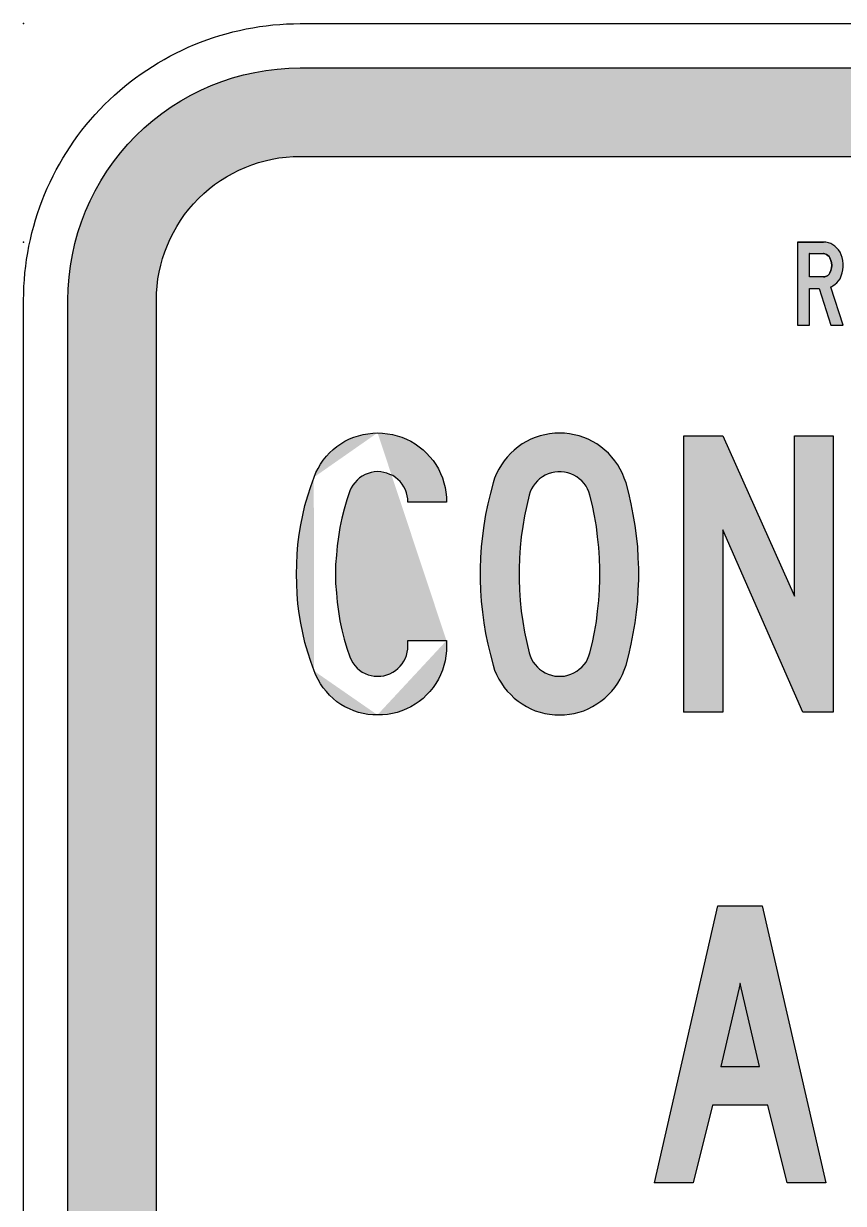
# Model space of a CAD drawing. Extents: x 210.3 to 295.3, y 156.1 to 238.5.
# Drawn here: x 210.32 to 239.95, y 195.82 to 238.47 of the extents above; entities that cross this region are included whole.
import ezdxf

# ---------------------------------------------------------------- set-up
doc = ezdxf.new("R2010")
doc.units = 0
doc.header["$MEASUREMENT"] = 0
doc.linetypes.add('CENTERX2', pattern=[101.6, 63.5, -12.7, 12.7, -12.7])
doc.layers.get('0').update_dxf_attribs({"linetype": 'CONTINUOUS'})
doc.layers.get('DEFPOINTS').update_dxf_attribs({"linetype": 'CONTINUOUS'})
for name, color, linetype in [('L35', 3, 'CONTINUOUS'), ('T25', 1, 'CONTINUOUS'), ('TBLK25', 1, 'CONTINUOUS')]:
    doc.layers.add(name, color=color, linetype=linetype)

msp = doc.modelspace()

# ---------------------------------------------------------------- hatches: boundary and pattern name
at = {"layer": 'TBLK25', "linetype": 'CENTERX2'}
h = msp.add_hatch(color=256, dxfattribs=at)
edge = h.paths.add_edge_path()
edge.add_line((220.316, 236.871), (285.316, 236.871))
edge.add_arc((285.316, 228.471), 8.4, 0, 90, ccw=False)
edge.add_line((293.716, 228.471), (293.716, 173.571))
edge.add_arc((285.316, 173.571), 8.4, -90, 0, ccw=False)
edge.add_line((285.316, 165.171), (220.316, 165.171))
edge.add_arc((220.316, 173.571), 8.4, 180, 270, ccw=False)
edge.add_line((211.916, 173.571), (211.916, 228.471))
edge.add_arc((220.316, 228.471), 8.4, 90, 180, ccw=False)
edge = h.paths.add_edge_path(flags=16)
edge.add_line((290.516, 183.221), (290.516, 173.571))
edge.add_arc((285.316, 173.571), 5.2, -90, 0, ccw=False)
edge.add_line((285.316, 168.371), (220.316, 168.371))
edge.add_arc((220.316, 173.571), 5.2, 180, 270, ccw=False)
edge.add_line((215.116, 173.571), (215.116, 183.221))
edge.add_line((215.116, 183.221), (290.516, 183.221))
edge = h.paths.add_edge_path(flags=16)
edge.add_line((215.116, 186.421), (290.516, 186.421))
edge.add_line((290.516, 186.421), (290.516, 228.471))
edge.add_arc((285.316, 228.471), 5.2, 0, 90)
edge.add_line((285.316, 233.671), (220.316, 233.671))
edge.add_arc((220.316, 228.471), 5.2, 90, 180)
edge.add_line((215.116, 228.471), (215.116, 186.421))
h = msp.add_hatch(color=256, dxfattribs=at)
h.paths.add_polyline_path([(239.719, 229.104), (239.774, 229.176), (239.828, 229.249), (239.873, 229.358), (239.91, 229.458), (239.928, 229.567), (239.946, 229.676), (239.946, 229.785), (239.928, 229.903), (239.91, 230.012), (239.873, 230.112), (239.828, 230.211), (239.774, 230.293), (239.719, 230.357), (239.646, 230.42), (239.574, 230.475), (239.492, 230.52), (239.41, 230.547), (239.32, 230.566), (239.229, 230.575), (239.22, 230.575), (238.294, 230.575), (238.294, 227.569), (238.72, 227.569), (238.72, 228.895), (239.074, 228.895), (239.492, 227.569), (239.946, 227.569), (239.492, 228.949), (239.574, 228.995), (239.656, 229.049)])
h.paths.add_polyline_path([(238.72, 229.313), (238.72, 230.157), (239.256, 230.157), (239.338, 230.13), (239.392, 230.093), (239.438, 230.057), (239.465, 230.003), (239.501, 229.912), (239.519, 229.83), (239.528, 229.73), (239.519, 229.639), (239.501, 229.549), (239.465, 229.467), (239.438, 229.412), (239.392, 229.367), (239.338, 229.34), (239.256, 229.313)], flags=16)
h.paths.add_polyline_path([(241.68, 227.76), (241.744, 227.824), (241.798, 227.905), (241.844, 227.996), (241.88, 228.087), (241.935, 228.296), (241.98, 228.514), (242.007, 228.741), (242.016, 228.958), (242.016, 229.185), (242.007, 229.403), (241.98, 229.63), (241.935, 229.848), (241.88, 230.066), (241.844, 230.157), (241.798, 230.239), (241.744, 230.32), (241.68, 230.393), (241.608, 230.448), (241.526, 230.502), (241.444, 230.547), (241.353, 230.575), (241.254, 230.593), (241.163, 230.602), (241.063, 230.593), (240.972, 230.575), (240.881, 230.547), (240.791, 230.502), (240.709, 230.448), (240.636, 230.393), (240.573, 230.32), (240.518, 230.239), (240.473, 230.157), (240.436, 230.066), (240.382, 229.848), (240.346, 229.63), (240.318, 229.403), (240.3, 229.185), (240.3, 228.958), (240.318, 228.741), (240.346, 228.514), (240.382, 228.296), (240.436, 228.087), (240.473, 227.996), (240.518, 227.905), (240.573, 227.824), (240.636, 227.76), (240.709, 227.696), (240.791, 227.642), (240.881, 227.597), (240.972, 227.569), (241.063, 227.551), (241.163, 227.542), (241.254, 227.551), (241.353, 227.569), (241.444, 227.597), (241.526, 227.642), (241.608, 227.696)])
h.paths.add_polyline_path([(241.126, 227.969), (241.054, 227.978), (240.99, 228.005), (240.936, 228.041), (240.89, 228.096), (240.854, 228.15), (240.827, 228.214), (240.781, 228.432), (240.745, 228.641), (240.727, 228.859), (240.718, 229.077), (240.727, 229.285), (240.745, 229.503), (240.781, 229.721), (240.827, 229.93), (240.854, 229.994), (240.89, 230.048), (240.936, 230.103), (240.99, 230.139), (241.054, 230.166), (241.126, 230.184), (241.19, 230.184), (241.263, 230.166), (241.326, 230.139), (241.381, 230.103), (241.426, 230.048), (241.462, 229.994), (241.49, 229.93), (241.535, 229.721), (241.571, 229.503), (241.59, 229.285), (241.599, 229.077), (241.59, 228.859), (241.571, 228.641), (241.535, 228.432), (241.49, 228.214), (241.462, 228.15), (241.426, 228.096), (241.381, 228.041), (241.326, 228.005), (241.263, 227.978), (241.19, 227.969)], flags=16)
h.paths.add_polyline_path([(243.533, 230.575), (243.051, 230.575), (242.361, 227.569), (242.788, 227.569), (242.997, 228.414), (243.596, 228.414), (243.805, 227.569), (244.223, 227.569)])
h.paths.add_polyline_path([(243.088, 228.831), (243.297, 229.73), (243.505, 228.831), (243.496, 228.831)], flags=16)
h.paths.add_polyline_path([(246.32, 228.486), (246.356, 228.686), (246.375, 228.877), (246.384, 229.077), (246.375, 229.267), (246.356, 229.467), (246.32, 229.658), (246.275, 229.848), (246.22, 230.03), (246.184, 230.121), (246.138, 230.211), (246.075, 230.293), (246.011, 230.366), (245.93, 230.42), (245.848, 230.475), (245.757, 230.52), (245.666, 230.547), (245.566, 230.566), (245.476, 230.575), (244.722, 230.575), (244.722, 227.569), (245.476, 227.569), (245.566, 227.578), (245.666, 227.597), (245.757, 227.624), (245.848, 227.669), (245.93, 227.724), (246.011, 227.787), (246.075, 227.86), (246.138, 227.932), (246.184, 228.023), (246.22, 228.114), (246.275, 228.296)])
h.paths.add_polyline_path([(245.14, 230.157), (245.476, 230.157), (245.539, 230.148), (245.603, 230.13), (245.666, 230.093), (245.721, 230.057), (245.766, 230.003), (245.803, 229.948), (245.83, 229.885), (245.875, 229.703), (245.911, 229.53), (245.93, 229.349), (245.948, 229.167), (245.948, 228.986), (245.93, 228.804), (245.911, 228.623), (245.875, 228.441), (245.83, 228.259), (245.803, 228.196), (245.766, 228.141), (245.721, 228.087), (245.666, 228.051), (245.603, 228.014), (245.539, 227.996), (245.476, 227.996), (245.14, 227.996)], flags=16)
h = msp.add_hatch(color=256, dxfattribs=at)
h.paths.add_polyline_path([(223.294, 213.478), (223.112, 213.478), (222.94, 213.478), (222.758, 213.496), (222.586, 213.532), (222.422, 213.568), (222.25, 213.632), (222.095, 213.696), (221.932, 213.777), (221.787, 213.859), (221.642, 213.959), (221.505, 214.077), (221.378, 214.195), (221.26, 214.322), (221.142, 214.458), (221.051, 214.604), (220.961, 214.758), (220.879, 214.912), (220.815, 215.076), (220.697, 215.412), (220.588, 215.748), (220.488, 216.093), (220.407, 216.447), (220.343, 216.792), (220.28, 217.146), (220.234, 217.5), (220.207, 217.863), (220.189, 218.217), (220.18, 218.571), (220.189, 218.935), (220.207, 219.289), (220.234, 219.643), (220.28, 219.997), (220.343, 220.351), (220.407, 220.705), (220.488, 221.05), (220.588, 221.395), (220.697, 221.74), (220.815, 222.076), (220.879, 222.24), (220.961, 222.394), (221.051, 222.548), (221.142, 222.684), (221.26, 222.83), (221.378, 222.957), (221.505, 223.075), (221.642, 223.184), (221.787, 223.284), (221.932, 223.374), (222.095, 223.456), (222.25, 223.52), (222.422, 223.574), (222.586, 223.62), (222.758, 223.647), (222.94, 223.665), (223.112, 223.674), (223.294, 223.665), (223.467, 223.647), (223.648, 223.62), (223.821, 223.574), (223.984, 223.52), (224.157, 223.447), (224.311, 223.374), (224.465, 223.284), (224.611, 223.175), (224.756, 223.066), (224.883, 222.948), (225.001, 222.812), (225.119, 222.675), (225.219, 222.53), (225.31, 222.376), (225.391, 222.212), (225.455, 222.049), (225.509, 221.876), (225.555, 221.704), (225.582, 221.531), (225.6, 221.35), (225.609, 221.177), (224.211, 221.177), (224.202, 221.286), (224.184, 221.404), (224.157, 221.513), (224.12, 221.622), (224.066, 221.722), (224.002, 221.822), (223.93, 221.913), (223.848, 221.994), (223.757, 222.067), (223.666, 222.131), (223.557, 222.176), (223.448, 222.221), (223.339, 222.249), (223.23, 222.267), (223.112, 222.276), (222.994, 222.267), (222.876, 222.249), (222.767, 222.212), (222.658, 222.167), (222.549, 222.112), (222.459, 222.049), (222.368, 221.967), (222.286, 221.876), (222.214, 221.786), (222.159, 221.686), (222.114, 221.577), (222.005, 221.25), (221.905, 220.923), (221.823, 220.596), (221.75, 220.26), (221.696, 219.924), (221.651, 219.588), (221.623, 219.252), (221.596, 218.916), (221.596, 218.571), (221.596, 218.235), (221.623, 217.89), (221.651, 217.554), (221.696, 217.218), (221.75, 216.883), (221.823, 216.556), (221.905, 216.22), (222.005, 215.893), (222.114, 215.575), (222.159, 215.466), (222.214, 215.366), (222.286, 215.266), (222.368, 215.176), (222.459, 215.103), (222.549, 215.03), (222.658, 214.976), (222.767, 214.93), (222.876, 214.903), (222.994, 214.876), (223.112, 214.876), (223.23, 214.876), (223.339, 214.894), (223.448, 214.93), (223.557, 214.967), (223.666, 215.021), (223.757, 215.085), (223.848, 215.157), (223.93, 215.239), (224.002, 215.33), (224.066, 215.421), (224.12, 215.53), (224.157, 215.63), (224.184, 215.748), (224.202, 215.857), (224.211, 215.975), (224.211, 216.174), (225.609, 216.174), (225.609, 215.975), (225.6, 215.975), (225.609, 215.975), (225.6, 215.793), (225.582, 215.62), (225.555, 215.439), (225.509, 215.266), (225.455, 215.094), (225.391, 214.93), (225.31, 214.776), (225.219, 214.622), (225.119, 214.476), (225.001, 214.331), (224.883, 214.204), (224.756, 214.077), (224.611, 213.968), (224.465, 213.868), (224.311, 213.777), (224.157, 213.696), (223.984, 213.632), (223.821, 213.568), (223.648, 213.532), (223.467, 213.496)])
edge = h.paths.add_edge_path(flags=16)
edge.add_line((225.609, 216.174), (225.6, 216.174))
edge.add_line((223.112, 223.674), (223.103, 223.674))
edge.add_line((220.815, 222.076), (220.806, 222.076))
edge.add_line((220.815, 215.076), (220.806, 215.076))
edge.add_line((223.112, 213.478), (223.103, 213.478))
h = msp.add_hatch(color=256, dxfattribs=at)
h.paths.add_polyline_path([(232.092, 215.275), (232.192, 215.657), (232.283, 216.038), (232.356, 216.419), (232.428, 216.81), (232.474, 217.2), (232.519, 217.591), (232.537, 217.981), (232.555, 218.381), (232.555, 218.771), (232.537, 219.162), (232.519, 219.552), (232.474, 219.951), (232.428, 220.333), (232.356, 220.723), (232.283, 221.114), (232.192, 221.495), (232.092, 221.876), (232.029, 222.04), (231.965, 222.203), (231.883, 222.367), (231.793, 222.521), (231.693, 222.666), (231.575, 222.802), (231.457, 222.939), (231.33, 223.057), (231.184, 223.166), (231.039, 223.275), (230.885, 223.365), (230.73, 223.447), (230.567, 223.511), (230.394, 223.565), (230.222, 223.611), (230.049, 223.647), (229.868, 223.665), (229.686, 223.665), (229.514, 223.665), (229.332, 223.647), (229.159, 223.611), (228.987, 223.565), (228.814, 223.511), (228.651, 223.447), (228.497, 223.365), (228.342, 223.275), (228.188, 223.166), (228.052, 223.057), (227.925, 222.939), (227.798, 222.802), (227.689, 222.666), (227.589, 222.521), (227.498, 222.367), (227.416, 222.203), (227.344, 222.04), (227.289, 221.876), (227.189, 221.495), (227.098, 221.114), (227.017, 220.723), (226.953, 220.333), (226.908, 219.951), (226.862, 219.552), (226.835, 219.162), (226.826, 218.771), (226.826, 218.381), (226.835, 217.981), (226.862, 217.591), (226.908, 217.2), (226.953, 216.81), (227.017, 216.419), (227.098, 216.038), (227.189, 215.657), (227.289, 215.275), (227.344, 215.103), (227.416, 214.939), (227.498, 214.776), (227.589, 214.631), (227.689, 214.476), (227.798, 214.34), (227.925, 214.213), (228.052, 214.086), (228.188, 213.977), (228.342, 213.877), (228.497, 213.786), (228.651, 213.705), (228.814, 213.632), (228.987, 213.578), (229.159, 213.532), (229.332, 213.505), (229.514, 213.487), (229.686, 213.478), (229.868, 213.487), (230.049, 213.505), (230.222, 213.532), (230.394, 213.578), (230.567, 213.632), (230.73, 213.705), (230.885, 213.786), (231.039, 213.877), (231.184, 213.977), (231.33, 214.086), (231.457, 214.213), (231.575, 214.34), (231.693, 214.476), (231.793, 214.631), (231.883, 214.776), (231.965, 214.939), (232.029, 215.103)])
h.paths.add_polyline_path([(230.785, 215.72), (230.876, 216.102), (230.957, 216.474), (231.021, 216.855), (231.066, 217.237), (231.112, 217.618), (231.13, 217.999), (231.148, 218.381), (231.148, 218.762), (231.13, 219.152), (231.112, 219.534), (231.066, 219.915), (231.021, 220.296), (230.957, 220.678), (230.876, 221.05), (230.785, 221.422), (230.748, 221.54), (230.703, 221.649), (230.649, 221.749), (230.576, 221.849), (230.494, 221.94), (230.403, 222.013), (230.313, 222.085), (230.204, 222.149), (230.095, 222.194), (229.986, 222.23), (229.868, 222.258), (229.75, 222.267), (229.632, 222.267), (229.514, 222.258), (229.396, 222.23), (229.278, 222.194), (229.169, 222.149), (229.069, 222.085), (228.969, 222.013), (228.887, 221.94), (228.805, 221.849), (228.733, 221.749), (228.678, 221.649), (228.624, 221.54), (228.587, 221.422), (228.506, 221.05), (228.424, 220.678), (228.36, 220.296), (228.306, 219.915), (228.27, 219.534), (228.242, 219.152), (228.233, 218.762), (228.233, 218.381), (228.242, 217.999), (228.27, 217.618), (228.306, 217.237), (228.36, 216.855), (228.424, 216.474), (228.506, 216.102), (228.587, 215.72), (228.624, 215.611), (228.678, 215.502), (228.733, 215.393), (228.805, 215.303), (228.887, 215.212), (228.969, 215.13), (229.069, 215.057), (229.169, 215.003), (229.278, 214.949), (229.396, 214.912), (229.514, 214.885), (229.632, 214.876), (229.75, 214.876), (229.868, 214.885), (229.986, 214.912), (230.095, 214.949), (230.204, 215.003), (230.313, 215.057), (230.403, 215.13), (230.494, 215.212), (230.576, 215.303), (230.649, 215.393), (230.703, 215.502), (230.748, 215.611)], flags=16)
msp.add_hatch(color=256, dxfattribs=at).paths.add_polyline_path([(234.181, 213.578), (234.181, 223.574), (235.588, 223.574), (238.185, 217.772), (238.185, 223.574), (239.583, 223.574), (239.583, 213.578), (238.484, 213.578), (235.588, 220.169), (235.588, 213.578)])
h = msp.add_hatch(color=256, dxfattribs=at)
h.paths.add_polyline_path([(235.515, 200.775), (236.914, 200.775), (236.214, 203.771)], flags=16)
h.paths.add_polyline_path([(233.118, 196.571), (235.415, 206.577), (237.013, 206.577), (239.311, 196.571), (237.912, 196.571), (237.213, 199.377), (235.216, 199.377), (234.516, 196.571)])
edge = h.paths.add_edge_path(flags=16)
edge.add_line((236.214, 203.771), (236.205, 203.771))
edge.add_line((235.515, 200.775), (235.506, 200.775))
edge.add_line((236.914, 200.775), (236.904, 200.775))

# ---------------------------------------------------------------- linework, layer by layer
at = {"color": 3}
for p, q in [((238.294, 230.575), (238.294, 227.569)), ((238.294, 230.575), (239.229, 230.575)), ((239.229, 230.575), (239.22, 230.575)), ((239.229, 230.575), (239.22, 230.575)), ((239.32, 230.566), (239.229, 230.575)), ((239.41, 230.547), (239.32, 230.566)), ((239.492, 230.52), (239.41, 230.547)), ((239.574, 230.475), (239.492, 230.52)), ((239.646, 230.42), (239.574, 230.475)), ((239.719, 230.357), (239.646, 230.42)), ((239.774, 230.293), (239.719, 230.357)), ((238.72, 230.157), (238.711, 230.157)), ((238.72, 230.157), (239.229, 230.157)), ((238.72, 229.313), (238.72, 230.157)), ((239.229, 230.157), (239.22, 230.157)), ((239.229, 230.157), (239.22, 230.157)), ((239.283, 230.148), (239.229, 230.157)), ((239.338, 230.13), (239.283, 230.148)), ((239.392, 230.093), (239.338, 230.13)), ((239.438, 230.057), (239.392, 230.093)), ((239.465, 230.003), (239.438, 230.057)), ((239.465, 230.003), (239.456, 230.003)), ((239.501, 229.912), (239.465, 230.003)), ((239.519, 229.83), (239.501, 229.912)), ((239.828, 230.211), (239.774, 230.293)), ((239.828, 230.211), (239.819, 230.211)), ((239.873, 230.112), (239.828, 230.211)), ((239.91, 230.012), (239.873, 230.112)), ((239.928, 229.903), (239.91, 230.012)), ((239.946, 229.785), (239.928, 229.903)), ((239.438, 229.412), (239.465, 229.467)), ((239.465, 229.467), (239.456, 229.467)), ((239.465, 229.467), (239.501, 229.549)), ((239.501, 229.549), (239.519, 229.639)), ((239.528, 229.73), (239.519, 229.83)), ((239.519, 229.639), (239.528, 229.73)), ((239.873, 229.358), (239.91, 229.458)), ((239.91, 229.458), (239.928, 229.567)), ((239.928, 229.567), (239.946, 229.676)), ((239.946, 229.676), (239.946, 229.785)), ((239.229, 229.313), (238.72, 229.313)), ((239.229, 229.313), (239.283, 229.322)), ((239.283, 229.322), (239.338, 229.34)), ((239.338, 229.34), (239.392, 229.367)), ((239.392, 229.367), (239.438, 229.412)), ((239.574, 228.995), (239.656, 229.049)), ((239.656, 229.049), (239.719, 229.104)), ((239.719, 229.104), (239.774, 229.176)), ((239.774, 229.176), (239.828, 229.249)), ((239.828, 229.249), (239.819, 229.249)), ((239.828, 229.249), (239.873, 229.358)), ((238.72, 227.569), (238.72, 228.895)), ((238.72, 228.895), (239.074, 228.895)), ((239.074, 228.895), (239.492, 227.569)), ((239.492, 228.949), (239.483, 228.949)), ((239.492, 228.949), (239.574, 228.995)), ((239.946, 227.569), (239.492, 228.949)), ((238.294, 227.569), (238.72, 227.569)), ((239.492, 227.569), (239.946, 227.569)), ((223.112, 223.674), (223.103, 223.674)), ((220.815, 222.076), (220.806, 222.076)), ((225.609, 216.174), (225.6, 216.174)), ((220.815, 215.076), (220.806, 215.076)), ((223.112, 213.478), (223.103, 213.478)), ((236.214, 203.771), (236.205, 203.771)), ((235.515, 200.775), (235.506, 200.775)), ((236.914, 200.775), (236.904, 200.775))]:
    msp.add_line(p, q, dxfattribs=at)
for points in [[(223.294, 213.478), (223.112, 213.478), (222.94, 213.478), (222.758, 213.496), (222.586, 213.532), (222.422, 213.568), (222.25, 213.632), (222.095, 213.696), (221.932, 213.777), (221.787, 213.859), (221.642, 213.959), (221.505, 214.077), (221.378, 214.195), (221.26, 214.322), (221.142, 214.458), (221.051, 214.604), (220.961, 214.758), (220.879, 214.912), (220.815, 215.076), (220.697, 215.412), (220.588, 215.748), (220.488, 216.093), (220.407, 216.447), (220.343, 216.792), (220.28, 217.146), (220.234, 217.5), (220.207, 217.863), (220.189, 218.217), (220.18, 218.571), (220.189, 218.935), (220.207, 219.289), (220.234, 219.643), (220.28, 219.997), (220.343, 220.351), (220.407, 220.705), (220.488, 221.05), (220.588, 221.395), (220.697, 221.74), (220.815, 222.076), (220.879, 222.24), (220.961, 222.394), (221.051, 222.548), (221.142, 222.684), (221.26, 222.83), (221.378, 222.957), (221.505, 223.075), (221.642, 223.184), (221.787, 223.284), (221.932, 223.374), (222.095, 223.456), (222.25, 223.52), (222.422, 223.574), (222.586, 223.62), (222.758, 223.647), (222.94, 223.665), (223.112, 223.674), (223.294, 223.665), (223.467, 223.647), (223.648, 223.62), (223.821, 223.574), (223.984, 223.52), (224.157, 223.447), (224.311, 223.374), (224.465, 223.284), (224.611, 223.175), (224.756, 223.066), (224.883, 222.948), (225.001, 222.812), (225.119, 222.675), (225.219, 222.53), (225.31, 222.376), (225.391, 222.212), (225.455, 222.049), (225.509, 221.876), (225.555, 221.704), (225.582, 221.531), (225.6, 221.35), (225.609, 221.177), (224.211, 221.177), (224.202, 221.286), (224.184, 221.404), (224.157, 221.513), (224.12, 221.622), (224.066, 221.722), (224.002, 221.822), (223.93, 221.913), (223.848, 221.994), (223.757, 222.067), (223.666, 222.131), (223.557, 222.176), (223.448, 222.221), (223.339, 222.249), (223.23, 222.267), (223.112, 222.276), (222.994, 222.267), (222.876, 222.249), (222.767, 222.212), (222.658, 222.167), (222.549, 222.112), (222.459, 222.049), (222.368, 221.967), (222.286, 221.876), (222.214, 221.786), (222.159, 221.686), (222.114, 221.577), (222.005, 221.25), (221.905, 220.923), (221.823, 220.596), (221.75, 220.26), (221.696, 219.924), (221.651, 219.588), (221.623, 219.252), (221.596, 218.916), (221.596, 218.571), (221.596, 218.235), (221.623, 217.89), (221.651, 217.554), (221.696, 217.218), (221.75, 216.883), (221.823, 216.556), (221.905, 216.22), (222.005, 215.893), (222.114, 215.575), (222.159, 215.466), (222.214, 215.366), (222.286, 215.266), (222.368, 215.176), (222.459, 215.103), (222.549, 215.03), (222.658, 214.976), (222.767, 214.93), (222.876, 214.903), (222.994, 214.876), (223.112, 214.876), (223.23, 214.876), (223.339, 214.894), (223.448, 214.93), (223.557, 214.967), (223.666, 215.021), (223.757, 215.085), (223.848, 215.157), (223.93, 215.239), (224.002, 215.33), (224.066, 215.421), (224.12, 215.53), (224.157, 215.63), (224.184, 215.748), (224.202, 215.857), (224.211, 215.975), (224.211, 216.174), (225.609, 216.174), (225.609, 215.975), (225.6, 215.975), (225.609, 215.975), (225.6, 215.793), (225.582, 215.62), (225.555, 215.439), (225.509, 215.266), (225.455, 215.094), (225.391, 214.93), (225.31, 214.776), (225.219, 214.622), (225.119, 214.476), (225.001, 214.331), (224.883, 214.204), (224.756, 214.077), (224.611, 213.968), (224.465, 213.868), (224.311, 213.777), (224.157, 213.696), (223.984, 213.632), (223.821, 213.568), (223.648, 213.532), (223.467, 213.496)], [(235.515, 200.775), (236.914, 200.775), (236.214, 203.771)]]:
    msp.add_lwpolyline(points, close=True, dxfattribs=at)
for points in [[(232.083, 215.275), (232.092, 215.275), (232.192, 215.657), (232.283, 216.038), (232.356, 216.419), (232.428, 216.81), (232.474, 217.2), (232.519, 217.591), (232.537, 217.981), (232.555, 218.381), (232.555, 218.771), (232.537, 219.162), (232.519, 219.552), (232.474, 219.951), (232.428, 220.333), (232.356, 220.723), (232.283, 221.114), (232.192, 221.495), (232.092, 221.876), (232.029, 222.04), (231.965, 222.203), (231.883, 222.367), (231.793, 222.521), (231.693, 222.666), (231.575, 222.802), (231.457, 222.939), (231.33, 223.057), (231.184, 223.166), (231.039, 223.275), (230.885, 223.365), (230.73, 223.447), (230.567, 223.511), (230.394, 223.565), (230.222, 223.611), (230.049, 223.647), (229.868, 223.665), (229.686, 223.665), (229.514, 223.665), (229.332, 223.647), (229.159, 223.611), (228.987, 223.565), (228.814, 223.511), (228.651, 223.447), (228.497, 223.365), (228.342, 223.275), (228.188, 223.166), (228.052, 223.057), (227.925, 222.939), (227.798, 222.802), (227.689, 222.666), (227.589, 222.521), (227.498, 222.367), (227.416, 222.203), (227.344, 222.04), (227.289, 221.876), (227.189, 221.495), (227.098, 221.114), (227.017, 220.723), (226.953, 220.333), (226.908, 219.951), (226.862, 219.552), (226.835, 219.162), (226.826, 218.771), (226.826, 218.381), (226.835, 217.981), (226.862, 217.591), (226.908, 217.2), (226.953, 216.81), (227.017, 216.419), (227.098, 216.038), (227.189, 215.657), (227.289, 215.275), (227.344, 215.103), (227.416, 214.939), (227.498, 214.776), (227.589, 214.631), (227.689, 214.476), (227.798, 214.34), (227.925, 214.213), (228.052, 214.086), (228.188, 213.977), (228.342, 213.877), (228.497, 213.786), (228.651, 213.705), (228.814, 213.632), (228.987, 213.578), (229.159, 213.532), (229.332, 213.505), (229.514, 213.487), (229.686, 213.478), (229.868, 213.487), (230.049, 213.505), (230.222, 213.532), (230.394, 213.578), (230.567, 213.632), (230.73, 213.705), (230.885, 213.786), (231.039, 213.877), (231.184, 213.977), (231.33, 214.086), (231.457, 214.213), (231.575, 214.34), (231.693, 214.476), (231.793, 214.631), (231.883, 214.776), (231.965, 214.939), (232.029, 215.103), (232.092, 215.275)], [(234.181, 213.578), (234.181, 223.574), (235.588, 223.574), (238.185, 217.772), (238.185, 223.574), (239.583, 223.574), (239.583, 213.578), (238.484, 213.578), (235.588, 220.169), (235.588, 213.578), (234.181, 213.578), (234.171, 213.578)], [(230.776, 215.72), (230.785, 215.72), (230.876, 216.102), (230.957, 216.474), (231.021, 216.855), (231.066, 217.237), (231.112, 217.618), (231.13, 217.999), (231.148, 218.381), (231.148, 218.762), (231.13, 219.152), (231.112, 219.534), (231.066, 219.915), (231.021, 220.296), (230.957, 220.678), (230.876, 221.05), (230.785, 221.422), (230.748, 221.54), (230.703, 221.649), (230.649, 221.749), (230.576, 221.849), (230.494, 221.94), (230.403, 222.013), (230.313, 222.085), (230.204, 222.149), (230.095, 222.194), (229.986, 222.23), (229.868, 222.258), (229.75, 222.267), (229.632, 222.267), (229.514, 222.258), (229.396, 222.23), (229.278, 222.194), (229.169, 222.149), (229.069, 222.085), (228.969, 222.013), (228.887, 221.94), (228.805, 221.849), (228.733, 221.749), (228.678, 221.649), (228.624, 221.54), (228.587, 221.422), (228.506, 221.05), (228.424, 220.678), (228.36, 220.296), (228.306, 219.915), (228.27, 219.534), (228.242, 219.152), (228.233, 218.762), (228.233, 218.381), (228.242, 217.999), (228.27, 217.618), (228.306, 217.237), (228.36, 216.855), (228.424, 216.474), (228.506, 216.102), (228.587, 215.72), (228.624, 215.611), (228.678, 215.502), (228.733, 215.393), (228.805, 215.303), (228.887, 215.212), (228.969, 215.13), (229.069, 215.057), (229.169, 215.003), (229.278, 214.949), (229.396, 214.912), (229.514, 214.885), (229.632, 214.876), (229.75, 214.876), (229.868, 214.885), (229.986, 214.912), (230.095, 214.949), (230.204, 215.003), (230.313, 215.057), (230.403, 215.13), (230.494, 215.212), (230.576, 215.303), (230.649, 215.393), (230.703, 215.502), (230.748, 215.611), (230.785, 215.72)], [(233.118, 196.571), (235.415, 206.577), (237.013, 206.577), (239.311, 196.571), (237.912, 196.571), (237.213, 199.377), (235.216, 199.377), (234.516, 196.571), (233.118, 196.571), (233.109, 196.571)]]:
    msp.add_lwpolyline(points, dxfattribs=at)
at = {"layer": 'DEFPOINTS', "color": 0, "linetype": 'ByBlock'}
msp.add_point((236.597, 206.571), dxfattribs=at)
msp.add_point((236.597, 206.571), dxfattribs=at)
at = {"layer": 'L35'}
for points in [[(220.316, 238.471), (285.316, 238.471, -0.414214), (295.316, 228.471), (295.316, 180.071), (295.316, 173.571, -0.414214), (285.316, 163.571), (220.316, 163.571, -0.414214), (210.316, 173.571), (210.316, 180.071), (210.316, 228.471, -0.414214)], [(220.316, 236.871), (285.316, 236.871, -0.414214), (293.716, 228.471), (293.716, 173.571, -0.414214), (285.316, 165.171), (220.316, 165.171, -0.414214), (211.916, 173.571), (211.916, 228.471, -0.414214)]]:
    msp.add_lwpolyline(points, format="xyb", close=True, dxfattribs=at)
msp.add_lwpolyline([(215.116, 186.421), (215.116, 228.471, -0.414214), (220.316, 233.671), (285.316, 233.671, -0.414214), (290.516, 228.471), (290.516, 186.421)], format="xyb", dxfattribs=at)
at = {"layer": 'T25'}
for p in [(210.316, 238.471), (210.316, 238.471), (210.316, 230.571)]:
    msp.add_point(p, dxfattribs=at)
at = {"layer": 'TBLK25', "linetype": 'CENTERX2'}
for points in [[(239.719, 229.104), (239.774, 229.176), (239.828, 229.249), (239.873, 229.358), (239.91, 229.458), (239.928, 229.567), (239.946, 229.676), (239.946, 229.785), (239.928, 229.903), (239.91, 230.012), (239.873, 230.112), (239.828, 230.211), (239.774, 230.293), (239.719, 230.357), (239.646, 230.42), (239.574, 230.475), (239.492, 230.52), (239.41, 230.547), (239.32, 230.566), (239.229, 230.575), (239.22, 230.575), (238.294, 230.575), (238.294, 227.569), (238.72, 227.569), (238.72, 228.895), (239.074, 228.895), (239.492, 227.569), (239.946, 227.569), (239.492, 228.949), (239.574, 228.995), (239.656, 229.049)], [(238.72, 229.313), (238.72, 230.157), (239.256, 230.157), (239.338, 230.13), (239.392, 230.093), (239.438, 230.057), (239.465, 230.003), (239.501, 229.912), (239.519, 229.83), (239.528, 229.73), (239.519, 229.639), (239.501, 229.549), (239.465, 229.467), (239.438, 229.412), (239.392, 229.367), (239.338, 229.34), (239.256, 229.313)]]:
    msp.add_lwpolyline(points, close=True, dxfattribs=at)

doc.saveas('drawing.dxf')
